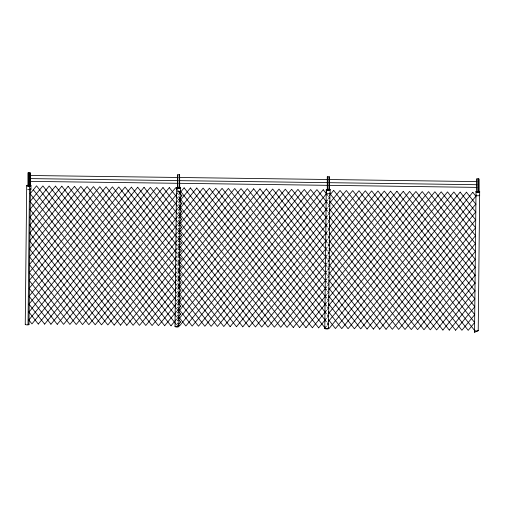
<?xml version="1.0" encoding="UTF-8"?>
<svg xmlns="http://www.w3.org/2000/svg" width="505" height="505" viewBox="0 0 505 505"><rect width="100%" height="100%" fill="white"/><g stroke="black" fill="none" stroke-linecap="round" stroke-linejoin="round"><path stroke-width="0.76" d="M30.079 181.371L178.252 183.309M177.577 222.131L150.383 187.361L38.273 324.084M177.659 214.24L156.708 187.45L44.598 324.172M163.027 187.481L50.917 324.254M164.744 325.826L55.525 186.156M169.352 187.563L57.242 324.343M171.069 325.914L61.85 186.238M176.498 324.753L68.175 186.326M176.58 316.862L74.5 186.414M177.299 248.069L114.155 325.113M177.217 255.966L120.48 325.201M177.135 263.856L126.799 325.283M177.324 245.815L131.407 187.185M177.406 237.918L137.732 187.273M177.489 230.027L144.058 187.355M164.744 325.611L176.643 311.219M171.069 325.693L176.561 319.116M293.355 327.568L184.142 187.898M299.68 327.657L190.461 187.986M306.005 327.72L196.786 188.068M327.587 207.814L230.122 326.684M327.505 215.704L236.441 326.773M327.423 223.601L242.766 326.861M327.341 231.498L249.091 326.943M326.804 282.245L253.699 188.845M326.893 274.348L260.024 188.927M293.361 327.354L326.76 286.752M299.68 327.442L326.678 294.649M306.005 327.625L326.596 302.539M326.514 310.436L312.324 327.802M326.432 318.327L318.649 327.89M327.72 195.41L323.257 189.785M442.929 330.087L333.717 190.442M475.956 196.123L367.047 329.058M475.874 204.02L373.372 329.14M475.792 211.917L379.697 329.228M475.71 219.808L386.016 329.31M449.254 330.169L474.883 298.859L390.63 191.212M475.016 290.981L396.949 191.294M475.098 283.084L403.274 191.382M442.935 329.992L474.965 290.912M449.254 330.081L340.042 190.448L329.519 203.275M328.938 258.535L384.305 191.048L474.795 306.756L455.579 330.257M475.786 212.132L460.188 192.152M475.874 204.235L466.506 192.241M475.956 196.344L472.831 192.329M476.007 191.673L474.548 330.384M475.047 283.059L436.61 329.923L330.459 194.273M329.538 201.022L430.285 329.834L475.18 275.187M476.96 187.393L328.787 185.329M476.947 184.71L328.774 182.671M476.935 181.604L328.761 179.515M478.235 191.9L479.674 191.919L478.222 330.68L474.593 332.284L474.605 330.63A1.875 0.417 0.6 0 1 474.82 330.32M25.25 324.425L26.702 185.663M28.16 185.954L28.166 172.716L30.035 172.742L30.092 184.502L30.035 185.979L28.16 185.954L28.166 172.716M28.034 324.822L29.486 186.061A1.875 0.417 0.6 0 0 29.921 185.417M30.035 185.979L30.035 172.742L30.06 185.619M28.993 324.475L30.414 188.87M30.956 189.287L30.994 185.632M175.02 326.457L176.472 187.696M177.747 187.986L177.747 174.743L179.622 174.768L179.679 186.528L179.616 188.011L177.747 187.986L177.747 174.743M178.764 326.508L180.184 190.903M180.544 191.313L180.582 187.664M324.784 328.49L326.236 189.728M326.381 193.295L326.419 189.64M327.328 190.013L327.335 176.775L329.209 176.8L329.26 188.561L329.203 190.038L327.328 190.013L327.335 176.775M328.528 328.54L329.948 192.935M330.125 193.346L330.163 189.691M478.841 191.351L478.791 192.07L476.916 192.045L476.979 190.562M478.791 192.07L478.791 178.827L476.922 178.802L476.922 191.281L478.797 191.307L478.791 178.827L478.816 191.711M30.047 175.494L178.221 177.47M163.027 187.639L177.741 206.343M169.352 187.721L177.823 198.452M475.704 220.022L453.862 191.988L341.759 328.635L328.383 311.534M178.713 199.481L181.888 203.591M178.549 215.269L181.756 219.366M178.467 223.159L181.674 227.256M178.385 231.056L181.592 235.153M178.303 238.947L181.51 243.05M177.577 297.136L266.343 189.015M30.06 178.6L178.24 180.632M179.616 188.011L179.673 187.292A1.875 0.417 0.6 0 1 180.121 187.923A1.875 0.417 0.6 0 1 177.255 187.885A1.875 0.417 0.6 0 1 177.798 187.267L179.622 187.248L179.622 174.768L179.641 187.652M329.203 190.038L329.254 189.318M476.916 192.045L476.966 191.326A1.875 0.417 0.6 0 0 476.531 191.969A1.875 0.417 0.6 0 0 479.485 191.925A1.875 0.417 0.6 0 0 478.393 191.3M474.593 332.284L474.788 330.731A1.875 0.417 0.6 0 0 477.332 330.92A1.875 0.417 0.6 0 0 478.058 330.365M55.531 186.08L29.852 217.32M61.85 186.162L29.77 225.217M68.175 186.25L29.688 233.108M74.5 186.332L29.599 241.005M29.517 248.896L80.825 186.421L176.662 308.965M29.435 256.793L87.144 186.503L176.75 301.075M29.353 264.683L93.469 186.591L176.832 293.178M29.271 272.58L99.794 186.68L176.914 285.287M28.962 312.052L131.414 187.109M28.918 319.93L137.732 187.191M144.058 187.279L31.948 323.92L28.829 319.93M177.88 192.809L69.892 324.437L29.328 272.555M178.65 194.513L184.142 187.822M177.798 200.706L76.217 324.519L29.41 264.658M181.97 195.7L178.764 199.601M178.568 202.41L190.467 187.904M177.716 208.603L82.536 324.608L29.492 256.767M178.631 207.587L181.781 203.591M178.486 210.301L196.786 187.993M177.634 216.493L88.861 324.696L29.574 248.87M178.549 215.376L181.838 211.469M178.404 218.198L203.111 188.081L312.33 327.726M177.552 224.39L95.186 324.778L29.744 240.986M178.467 223.273L181.617 219.378M178.322 226.089L209.436 188.163L318.649 327.808M177.47 232.281L101.511 324.866L29.827 233.095M178.385 231.164L181.535 227.275M178.24 233.985L215.761 188.251L324.974 327.897L326.344 326.224M177.388 240.178L107.83 324.949L29.909 225.198M178.303 239.061L181.446 235.166M178.158 241.876L222.08 188.333L326.394 321.71M181.364 243.063L178.214 246.951L181.428 250.941M178.069 249.773L228.405 188.422L326.476 313.82M177.987 257.664L234.73 188.51L326.558 305.923M181.226 266.747L178.05 262.745L181.339 258.838M177.905 265.561L241.055 188.592L326.64 298.032M177.053 271.753L133.124 325.296L30.098 193.636M177.823 273.451L247.374 188.681L326.722 290.135M176.971 279.644L139.449 325.378L33.298 189.735M177.741 281.348L253.699 188.763M176.889 287.541L145.775 325.466L36.556 185.821L30.237 193.623M177.659 289.245L260.024 188.851M176.807 295.431L152.1 325.548L42.881 185.903L30.016 201.533M176.725 303.328L158.418 325.637L49.206 185.991L29.934 209.423M177.495 305.033L272.668 189.022L327.057 258.56M177.47 310.102L180.708 306.213M177.413 312.923L278.994 189.11L327.139 250.669M180.537 322.001L177.476 317.998L180.62 314.11M177.331 320.82L285.319 189.192L327.221 242.772M177.394 325.895L180.594 321.988M323.257 189.71L211.153 326.35L177.716 283.602M329.601 195.378L333.717 190.36M327.669 199.917L223.797 326.527L177.88 267.814M328.585 198.806L329.55 197.701M328.502 206.696L329.468 205.592M329.43 211.166L346.367 190.53L455.579 330.175M328.42 214.593L329.386 213.489M329.348 219.063L352.686 190.619L461.905 330.264L474.713 314.647L377.98 190.959L329.02 250.638M328.338 222.484L329.304 221.386M329.266 226.953L359.011 190.707L468.223 330.352L474.631 322.543L371.661 190.877L329.102 242.747M328.256 230.381L329.115 229.276M329.184 234.85L365.336 190.789L474.548 330.434M327.259 239.389L255.416 326.95L178.297 228.348M328.174 238.272L329.033 237.167M327.171 247.286L261.741 327.038L178.379 220.451M328.086 246.169L328.951 245.064M327.088 255.177L268.06 327.126L178.461 212.561M328.004 254.059L328.869 252.954M327.006 263.073L274.385 327.208L178.543 204.664M327.922 261.956L328.894 260.851M328.856 266.425L390.63 191.13M326.924 270.964L280.711 327.297L178.625 196.767M327.84 269.847L328.805 268.748M328.774 274.322L396.955 191.218M326.842 278.861L287.036 327.379L180.885 191.736M327.758 277.744L328.761 276.626M328.692 282.213L403.274 191.307M327.676 285.641L328.679 284.517M328.61 290.11L409.599 191.389L475.129 275.181M327.594 293.531L328.597 292.414M328.521 298L415.924 191.477L475.211 267.36M327.511 301.428L328.509 300.305M328.439 305.897L422.243 191.559L475.293 259.469M327.429 309.319L328.427 308.202M328.357 313.788L428.568 191.648L475.375 251.572M327.347 317.216L328.345 316.092M328.275 321.685L434.893 191.736L475.458 243.681M327.259 325.106L328.263 323.989M460.188 192.077L348.078 328.717L328.465 303.638M466.513 192.165L354.403 328.805L328.547 295.747M472.831 192.247L360.728 328.894L328.629 287.85M475.571 227.824L392.341 329.323L329.045 248.384M475.489 235.721L398.666 329.405L329.127 240.487M30.123 201.533L126.805 325.207M30.041 209.43L120.48 325.119M29.959 217.32L114.155 325.037M178.846 191.711L181.863 195.7M326.432 193.712L217.472 326.438L177.798 275.711M475.262 267.296L423.96 329.752L329.456 208.912M181.75 211.462L178.631 207.486M329.443 197.701L328.61 196.546M181.282 250.953L178.132 254.848L181.2 258.85M475.407 243.612L404.991 329.494L329.209 232.597M328.837 260.826L327.947 259.703M328.755 268.723L327.865 267.593M328.673 276.614L327.783 275.49M328.591 284.511L327.701 283.381M328.509 292.401L327.619 291.278M328.427 300.298L327.53 299.168M328.288 308.214L327.448 307.065M328.206 316.111L327.366 314.956M328.124 324.002L327.284 322.853M179.799 177.495L327.183 179.49M179.812 180.651L327.196 182.652M179.824 183.309L327.208 185.329M28.166 185.196L30.041 185.221M327.341 189.255L329.209 189.28L329.209 176.8L329.228 189.678M176.939 187.98L178.322 187.999M327.657 189.35A1.875 0.417 0.6 0 0 326.293 189.836L327.77 189.943M175.487 326.741L178.259 326.779M325.05 328.288A1.875 0.417 0.6 0 0 324.841 328.597L328.294 328.73M475.325 251.509L411.316 329.576L329.292 224.7M475.237 259.4L417.635 329.664L329.374 216.809M329.361 205.592L328.528 204.443M329.279 213.489L328.446 212.334M329.197 221.379L328.357 220.23M181.118 266.741L177.968 270.636L181.093 274.625L177.886 278.533L181.005 282.522L177.804 286.423L180.923 290.413L177.722 294.32L180.84 298.31L177.64 302.211L180.758 306.2M475.622 227.812L447.537 191.906L335.434 328.547L328.3 319.431M475.54 235.709L441.219 191.818L329.108 328.465L328.218 327.322M327.631 203.3L316.938 189.621L204.828 326.268L177.634 291.499M327.549 211.197L310.613 189.539L198.503 326.18L177.552 299.389M327.467 219.088L304.288 189.451L192.178 326.097L177.47 307.286M327.385 226.985L297.963 189.369L185.859 326.009L177.388 315.177M328.275 228.127L329.172 229.264M327.303 234.875L291.644 189.28L179.534 325.921L177.305 323.074M328.193 236.018L329.083 237.161M328.111 243.915L329.001 245.051M328.029 251.806L328.919 252.948M328.963 256.275L386.022 329.235M328.881 264.172L379.697 329.146M266.35 188.939L326.975 266.457M328.793 272.062L373.372 329.064M328.711 279.959L367.047 328.976M178.353 191.124L175.677 187.709L63.567 324.349L29.246 280.464L106.119 186.762L176.996 277.39M178.214 236.239L249.091 326.868M178.132 244.136L242.766 326.779M178.05 252.027L236.447 326.697M177.242 253.706L125.088 187.02L28.993 304.143L44.598 324.09M177.968 259.923L230.122 326.609M177.16 261.603L118.763 186.932L29.075 296.252L50.923 324.178M177.078 269.493L112.438 186.85L29.157 288.355L57.242 324.267M177.558 310.108L180.676 314.097M28.911 312.039L38.273 324.008M476.922 178.802L476.973 189.779M329.071 189.407A1.875 0.417 0.6 0 1 329.91 189.886L329.715 189.981A1.875 0.417 0.6 0 1 326.476 189.943M478.393 191.395A1.875 0.417 0.6 0 1 479.346 192.058A1.875 0.417 0.6 0 1 476.24 191.969L476.063 191.868A1.875 0.417 0.6 0 1 476.966 191.414M178.524 326.299A1.875 0.417 0.6 0 1 178.492 326.716L178.189 326.798A1.875 0.417 0.6 0 1 175.544 326.76L175.254 326.672A1.875 0.417 0.6 0 1 175.589 326.173M179.685 187.45A1.875 0.417 0.6 0 1 179.95 187.955L179.647 188.037A1.875 0.417 0.6 0 1 176.996 187.999L176.706 187.91A1.875 0.417 0.6 0 1 177.886 187.317M28.469 324.178A1.875 0.417 0.6 0 1 28.539 324.74A1.875 0.417 0.6 0 1 26.026 324.778A1.875 0.417 0.6 0 1 25.515 324.223M29.486 186.061A1.875 0.417 0.6 0 1 26.759 185.777A1.875 0.417 0.6 0 1 28.608 185.278M328.471 328.433A1.875 0.417 0.6 0 1 328.458 328.648L328.263 328.742A1.875 0.417 0.6 0 1 325.018 328.698M30.426 188.984A1.875 0.417 0.6 0 1 30.388 189.571A1.875 0.417 0.6 0 1 27.737 189.533M30.085 185.259A1.875 0.417 0.6 0 1 30.426 185.922A1.875 0.417 0.6 0 1 27.485 185.796A1.875 0.417 0.6 0 1 28.665 185.202M180.304 191.105A1.875 0.417 0.6 0 1 179.786 191.635A1.875 0.417 0.6 0 1 177.324 191.565M329.891 193.131A1.875 0.417 0.6 0 1 329.165 193.693A1.875 0.417 0.6 0 1 326.615 193.503M326.438 193.402A1.875 0.417 0.6 0 1 326.451 193.188M328.805 189.274A1.875 0.417 0.6 0 1 329.898 189.899A1.875 0.417 0.6 0 1 326.95 189.943A1.875 0.417 0.6 0 1 327.385 189.293M479.479 195.164A1.875 0.417 0.6 0 1 478.891 195.7A1.875 0.417 0.6 0 1 476.385 195.593A1.875 0.417 0.6 0 1 476.537 195.037"/></g></svg>
